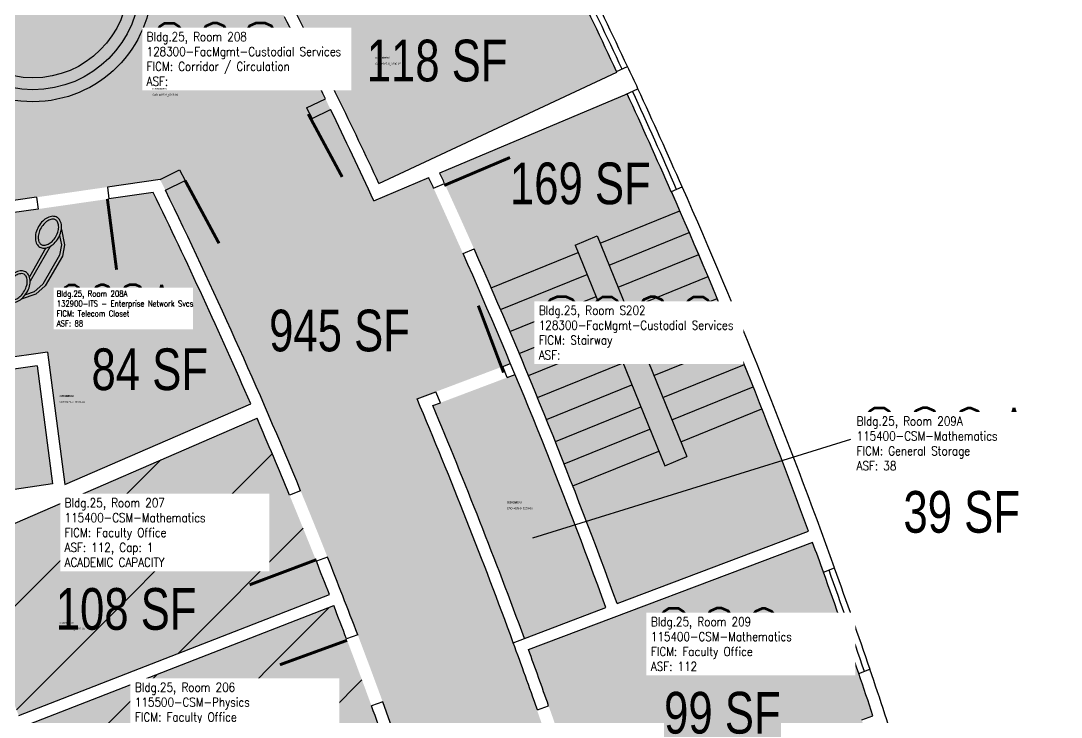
# Model space of a CAD drawing. Header units: inches. Extents: x -325 to 948, y 0 to 3497.
# Drawn here: x 57 to 581, y 2756 to 3107 of the extents above; entities that cross this region are included whole.
import ezdxf
from ezdxf.enums import TextEntityAlignment as Align

# ---------------------------------------------------------------- set-up
doc = ezdxf.new("R2010")
doc.units = ezdxf.units.IN
doc.header["$LTSCALE"] = 10
doc.header["$MEASUREMENT"] = 0
doc.layers.get('0').update_dxf_attribs({"linetype": 'CONTINUOUS'})
for name, color, linetype in [('A-DOOR', 2, 'CONTINUOUS'), ('A-FLOR', 3, 'CONTINUOUS'), ('A-GLAZ', 1, 'CONTINUOUS'), ('A-GLAZ-SILL', 2, 'CONTINUOUS'), ('A-IDEN-CNUM', 7, 'CONTINUOUS'), ('A-IDEN-ICON', 4, 'CONTINUOUS'), ('A-IDEN-RNUM', 7, 'CONTINUOUS'), ('A-IDEN-SNUM', 4, 'CONTINUOUS'), ('A-IDEN-VNUM', 4, 'CONTINUOUS'), ('A-WALL', 5, 'CONTINUOUS'), ('AREA-TEXT', 3, 'CONTINUOUS'), ('Rooms-Capacity', 4, 'CONTINUOUS'), ('Rooms-Category-Color', 7, 'CONTINUOUS'), ('Rooms-College-Color', 7, 'CONTINUOUS'), ('Rooms-Department-Color', 7, 'CONTINUOUS'), ('Rooms-Division-Color', 7, 'CONTINUOUS'), ('Rooms-Information', 7, 'CONTINUOUS')]:
    doc.layers.add(name, color=color, linetype=linetype)
doc.styles.add('AREA', font='arial.ttf', dxfattribs={"width": 0.75, "height": 24})
doc.styles.add('ROOMSNUMBER', font='txt', dxfattribs={"height": 0.03})
doc.styles.add('ROOMVNUMBER', font='simplex.shx', dxfattribs={"width": 0.85})
pattern_1 = [(45, (0, 0), (-26.51650429449553, 26.51650429449553), [])]

# ---------------------------------------------------------------- blocks, each defined once
blk = doc.blocks.new('CPPHONE')
at = {"color": 0, "linetype": 'ByBlock'}
for p, q in [((0.009556008844640473, 0.02521174687437622), (-0.01955600884468822, -0.02521174687437622)), ((0.01690313635333496, 0.02793734500905742), (-0.01824288231546234, -0.03293734500905288))]:
    blk.add_line(p, q, dxfattribs=at)
for points in [[(0.02883974596215921, 0.07861215932167909, 0.1398891526406618), (0.02159046636734274, 0.08042945317446026, 0.1071181112083476), (0.01219889896606219, 0.07807363809088486, 0.07981248617498339), (0.003888597269451566, 0.07215985936471725, 0.06745903993414724), (-0.003480762113554192, 0.06263139720814337, 0.06745903993414638), (-0.008047972708595807, 0.05148511369456088, 0.0798124861749811), (-0.009014304469530998, 0.04133129194913465, 0.1071181112083401), (-0.006358716477905091, 0.03202004845644524, 0.1398891526406594), (-0.001160254037870345, 0.02665063509461163, 0.1398891526406573), (0.006089025556946126, 0.02483334124183045, 0.1071181112083447), (0.01548059295828352, 0.02718915632540586, 0.0798124861749931), (0.0237908946548373, 0.03310293505157347, 0.06745903993414328), (0.03116025403784306, 0.04263139720814735, 0.06745903993415782), (0.03572746463294152, 0.05377768072172273, 0.07981248617499823), (0.03669379639387671, 0.06393150246714896, 0.1071181112083447), (0.03403820840219396, 0.07324274595984548, 0.1398891526406563)], [(0.02633974596216149, 0.07428203230275443, 0.139889152640647), (0.02175218874430129, 0.07543206927157797, 0.1071181112083535), (0.01441503193609606, 0.07359159004796112, 0.07981248617503768), (0.007397057496120851, 0.06859745752917235, 0.06745903993410939), (0.0008493649053775698, 0.06013139720814564, 0.06745903993410102), (-0.00320861210724388, 0.05022789892787216, 0.07981248617504512), (-0.004024670518390394, 0.04165308852036986, 0.1071181112083322), (-0.001949993877076395, 0.03437868472111205, 0.1398891526406731), (0.001339745962127381, 0.03098076211353629, 0.139889152640662), (0.005927303180044419, 0.02983072514471274, 0.1071181112083436), (0.01326445998824965, 0.03167120436832249, 0.07981248617502318), (0.02028243442816802, 0.03666533688711127, 0.06745903993412085), (0.0268301270189113, 0.04513139720814507, 0.06745903993418373), (0.03088810403153275, 0.05503489548843277, 0.07981248617496241), (0.03170416244267926, 0.06360970589592085, 0.1071181112083419), (0.02962948580136526, 0.07088410969517156, 0.1398891526406613)], [(-0.02616025403784761, -0.01665063509461362, 0.1398891526406618), (-0.03340953363260724, -0.01483334124182534, 0.1071181112083476), (-0.04280110103394463, -0.01718915632540785, 0.07981248617498339), (-0.05111140273055526, -0.02310293505157546, 0.06745903993414724), (-0.05848076211356101, -0.03263139720814223, 0.06745903993414638), (-0.06304797270860263, -0.04377768072172472, 0.0798124861749811), (-0.06401430446953782, -0.05393150246715095, 0.1071181112083401), (-0.06135871647791191, -0.06324274595984747, 0.1398891526406594), (-0.05616025403782032, -0.06861215932167397, 0.1398891526406573), (-0.0489109744430607, -0.07042945317446225, 0.1071181112083447), (-0.0395194070417233, -0.06807363809088685, 0.0798124861749931), (-0.03120910534516952, -0.06215985936471213, 0.06745903993414328), (-0.02383974596216376, -0.05263139720814536, 0.06745903993415782), (-0.0192725353670653, -0.04148511369456287, 0.07981248617499823), (-0.01830620360613011, -0.03133129194913664, 0.1071181112083447), (-0.02096179159781286, -0.02202004845644012, 0.1398891526406563)], [(-0.02866025403784533, -0.02098076211353117, 0.1398891526406534), (-0.03324781125570553, -0.01983072514471473, 0.1071181112083516), (-0.04058496806391076, -0.02167120436832448, 0.079812486175037), (-0.04760294250388597, -0.02666533688711326, 0.06745903993410975), (-0.05415063509462925, -0.03513139720814706, 0.06745903993410113), (-0.05820861210719386, -0.04503489548842055, 0.07981248617504505), (-0.05902467051839722, -0.05360970589592284, 0.1071181112083322), (-0.05694999387708322, -0.06088410969517355, 0.139889152640673), (-0.0536602540378226, -0.06428203230275642, 0.1398891526406621), (-0.0490726968199624, -0.06543206927157996, 0.1071181112083434), (-0.04173554001175717, -0.06359159004796311, 0.07981248617502337), (-0.0347175655718388, -0.05859745752917433, 0.06745903993412085), (-0.02816987298109552, -0.05013139720814763, 0.06745903993418408), (-0.02411189596847407, -0.04022789892785994, 0.07981248617496194), (-0.02329583755732756, -0.03165308852036475, 0.1071181112083419), (-0.02537051419864156, -0.02437868472111404, 0.1398891526406613)]]:
    blk.add_lwpolyline(points, format="xyb", close=True, dxfattribs=at)
for points in [[(0.03642474057943446, 0.05722803579790536), (0.04165063509458378, 0.03080127018922241), (0.03821762477991797, 0.01083326998163869), (0.008217624779945254, -0.04112825424542876), (-0.008349364905370749, -0.05580127018922099), (-0.03384856251994961, -0.06448889558593862)], [(0.03335769176675285, 0.04696368300738385), (0.0365663632277915, 0.03073778935997495), (0.03344117238350464, 0.01256021175111499), (0.004293963324926153, -0.03792423523722022), (-0.01091257882308128, -0.05139233291976808), (-0.0264928966562934, -0.05670057700424991)]]:
    blk.add_lwpolyline(points, dxfattribs=at)

msp = doc.modelspace()

# ---------------------------------------------------------------- hatches: boundary and pattern name
at = {"layer": 'Rooms-Capacity'}
h = msp.add_hatch(dxfattribs=at)
h.set_pattern_fill('ANSI31', color=256, scale=300, style=0)
h.set_pattern_definition(pattern_1)
edge = h.paths.add_edge_path()
edge.add_arc((-2305.088993369043, 1834.524648458679), 2702.999984369502, 21.33213882878132, 23.36606441070555)
edge.add_line((176.237125787884, 2906.545919652097), (22.11334894225001, 2839.688405653462))
edge.add_arc((-2305.089011000076, 1834.524641972628), 2535.00000314362, 21.335322366186176, 23.360450886851027, ccw=False)
edge.add_line((56.1801138035953, 2756.822390092537), (212.7212264053524, 2817.805184572935))
h = msp.add_hatch(dxfattribs=at)
h.set_pattern_fill('ANSI31', color=256, scale=300, style=0)
h.set_pattern_definition(pattern_1)
edge = h.paths.add_edge_path()
edge.add_arc((-2305.08903752712, 1834.524631909562), 2703.00003150896, 19.18166740089653, 21.2049561449156)
edge.add_line((214.897664822638, 2812.213841381483), (58.35645162686706, 2751.231007743627))
edge.add_arc((-2305.08899983792, 1834.524645362833), 2534.999991494875, 19.185924235415712, 21.199711036586393, ccw=False)
edge.add_line((89.10982654988766, 2667.613438110799), (247.8446149975061, 2722.63438646961))
at = {"layer": 'Rooms-Category-Color', "true_color": 0xadadad}
h = msp.add_hatch(color=253, dxfattribs=at)
edge = h.paths.add_edge_path()
edge.add_line((389.1024912446737, 2117.390627925284), (365.1556278280914, 2115.627088445239))
edge.add_arc((-2305.089009252391, 1834.524642524006), 2685.000001296085, 2.450844379286309, 6.009516623040213, ccw=False)
edge.add_line((377.454958576709, 1949.341312148608), (473.5398143827915, 1949.341312154196))
edge.add_arc((-2331.354647308088, 1828.639597805975), 2807.490310770594, 2.464062308017001, 22.79401685436606)
edge.add_line((256.8808139520211, 2916.315579956192), (303.9641623215657, 2934.09196655448))
edge.add_arc((-2718.672790263731, 1659.601693936523), 3280.344433459987, 22.86264650985488, 24.64999537939259)
edge.add_line((262.7421312667429, 3027.748129011132), (235.0876249708235, 3016.075450027362))
edge.add_arc((-2275.305019171699, 1854.746568034768), 2765.999999984645, 24.82566051227534, 30.87926520460536)
edge.add_line((98.61640375480056, 3274.342664706521), (-48.43600885570049, 3174.501004890539))
edge.add_line((-48.43600885570049, 3174.501004890539), (-26.41971860826015, 3004.615891098976))
edge.add_line((-26.41971860826015, 3004.615891098976), (127.4215921461582, 3026.822080722079))
edge.add_arc((-2305.089007980086, 1834.524642891397), 2708.999999997075, 5.993585546238307, 26.111828936801885, ccw=False)
at = {"layer": 'Rooms-Category-Color', "true_color": 0xfa9ba3}
h = msp.add_hatch(color=241, dxfattribs=at)
edge = h.paths.add_edge_path()
edge.add_line((237.6639534272254, 3024.77688502986), (357.6292203851044, 3080.932134945877))
edge.add_arc((-2305.089007727895, 1834.524642955543), 2939.999999730419, 25.08410140126386, 27.42335447559044)
edge.add_line((304.5365129560232, 3188.575838520192), (237.4221123754978, 3157.159862603992))
edge.add_arc((-2305.089007801549, 1834.524641991865), 2865.960000249067, 27.48382231564358, 27.84404090307242)
edge.add_line((229.056511066854, 3173.118386272341), (176.3028450720012, 3148.424611385912))
edge.add_arc((-2275.305019301699, 1854.746567719026), 2772.000000238953, 24.966536298547283, 27.819963201459927, ccw=False)
at = {"layer": 'Rooms-Category-Color', "true_color": 0xadadad}
h = msp.add_hatch(color=253, dxfattribs=at)
edge = h.paths.add_edge_path()
edge.add_line((357.6485774405301, 2813.265925188549), (454.0893367007375, 2849.677272889763))
edge.add_arc((-2305.089007972532, 1834.524642956745), 2939.999999961539, 20.19950006697597, 24.84814628918)
edge.add_line((362.7395740114152, 3069.956007672474), (268.2729921340942, 3030.082647741772))
edge.add_arc((-2275.305018983077, 1854.746567899423), 2801.99999986045, 20.003893342413676, 24.80070606232482, ccw=False)
h = msp.add_hatch(color=253, dxfattribs=at)
edge = h.paths.add_edge_path()
edge.add_arc((-2305.089007689974, 1834.524642848535), 2702.999999744479, 23.53547173963035, 26.0192767299253)
edge.add_line((123.952505338937, 3020.259152172133), (37.69767233356833, 3007.808717569336))
edge.add_line((37.69767233356833, 3007.808717569336), (46.95211242511868, 2936.398339580745))
edge.add_line((46.95211242511868, 2936.398339580745), (70.70841749757528, 2939.827438127249))
edge.add_line((70.70841749757528, 2939.827438127249), (79.33986150473356, 2873.224308050238))
edge.add_line((79.33986150473356, 2873.224308050238), (173.056622017175, 2913.877799411304))
at = {"layer": 'Rooms-Category-Color', "true_color": 0xfa9ba3}
msp.add_hatch(color=241, dxfattribs=at).paths.add_polyline_path([(6.541958726942539, 2841.645229822956), (50.69909145310521, 2860.800198543817), (49.50400590151548, 2870.021881316788), (73.2603110074997, 2873.450979899615), (65.54054455831647, 2933.019298684783), (41.784239474684, 2929.590200082399), (31.7585960291326, 3006.95144290477), (-144.4300408288836, 2981.519533499144), (-141.0876455381513, 2955.72848527506), (-160.8885258547962, 2952.87033165805), (-144.6932556666434, 2827.902170190588), (-89.51204690337181, 2835.867289368063), (-88.48326166346669, 2827.92883568164)])
at = {"layer": 'Rooms-Category-Color', "true_color": 0xe3c5e1}
h = msp.add_hatch(color=254, dxfattribs=at)
edge = h.paths.add_edge_path()
edge.add_line((264.8274003592223, 2912.902431124693), (306.2757660535075, 2928.551321825199))
edge.add_arc((-2275.304986359427, 1854.746580600315), 2795.999964861583, 20.002433594119225, 22.584796946965696, ccw=False)
edge.add_line((352.0349283590913, 2811.146484423429), (310.9644988039508, 2795.582939591259))
edge.add_arc((-2305.089009110808, 1834.524642423948), 2787.000001224837, 20.17179291019625, 22.76369586104751)
at = {"layer": 'Rooms-Category-Color', "true_color": 0xfa9ba3}
h = msp.add_hatch(color=241, dxfattribs=at)
edge = h.paths.add_edge_path()
edge.add_arc((-2305.088993369043, 1834.524648458679), 2702.999984369502, 21.33213882878132, 23.36606441070555)
edge.add_line((176.237125787884, 2906.545919652097), (22.11334894225001, 2839.688405653462))
edge.add_arc((-2305.089011000076, 1834.524641972628), 2535.00000314362, 21.335322366186176, 23.360450886851027, ccw=False)
edge.add_line((56.1801138035953, 2756.822390092537), (212.7212264053524, 2817.805184572935))
h = msp.add_hatch(color=241, dxfattribs=at)
edge = h.paths.add_edge_path()
edge.add_arc((-2305.089012352129, 1834.524648047602), 2934.000002524235, 18.21913917533176, 18.28296566199231)
edge.add_arc((-2305.08906447849, 1834.52459140749), 2934.000069787773, 18.2777268023994, 18.282966392899823, ccw=False)
edge.add_line((480.8832715116441, 2754.695528034121), (486.5650196783245, 2756.624306601472))
edge.add_arc((-2305.089008008227, 1834.52464323511), 2939.999999911378, 18.27869160089466, 20.0825646266702)
edge.add_line((456.1554223448038, 2844.043932463042), (313.0091622434556, 2789.998855562881))
edge.add_arc((-2305.089008011664, 1834.52464319742), 2786.999999926194, 18.19109772271088, 20.049540302976197, ccw=False)
edge.add_line((342.6183171607554, 2704.590686562471), (481.8227210976183, 2751.846295438707))
h = msp.add_hatch(color=241, dxfattribs=at)
edge = h.paths.add_edge_path()
edge.add_arc((-2305.08903752712, 1834.524631909562), 2703.00003150896, 19.18166740089653, 21.2049561449156)
edge.add_line((214.897664822638, 2812.213841381483), (58.35645162686706, 2751.231007743627))
edge.add_arc((-2305.08899983792, 1834.524645362833), 2534.999991494875, 19.185924235415712, 21.199711036586393, ccw=False)
edge.add_line((89.10982654988766, 2667.613438110799), (247.8446149975061, 2722.63438646961))
at = {"layer": 'Rooms-College-Color', "true_color": 0xadadad}
h = msp.add_hatch(color=253, dxfattribs=at)
edge = h.paths.add_edge_path()
edge.add_line((389.1024912446737, 2117.390627925284), (365.1556278280914, 2115.627088445239))
edge.add_arc((-2305.089009252391, 1834.524642524006), 2685.000001296085, 2.450844379286309, 6.009516623040213, ccw=False)
edge.add_line((377.454958576709, 1949.341312148608), (473.5398143827915, 1949.341312154196))
edge.add_arc((-2331.354647308088, 1828.639597805975), 2807.490310770594, 2.464062308017001, 22.79401685436606)
edge.add_line((256.8808139520211, 2916.315579956192), (303.9641623215657, 2934.09196655448))
edge.add_arc((-2718.672790263731, 1659.601693936523), 3280.344433459987, 22.86264650985488, 24.64999537939259)
edge.add_line((262.7421312667429, 3027.748129011132), (235.0876249708235, 3016.075450027362))
edge.add_arc((-2275.305019171699, 1854.746568034768), 2765.999999984645, 24.82566051227534, 30.87926520460536)
edge.add_line((98.61640375480056, 3274.342664706521), (-48.43600885570049, 3174.501004890539))
edge.add_line((-48.43600885570049, 3174.501004890539), (-26.41971860826015, 3004.615891098976))
edge.add_line((-26.41971860826015, 3004.615891098976), (127.4215921461582, 3026.822080722079))
edge.add_arc((-2305.089007980086, 1834.524642891397), 2708.999999997075, 5.993585546238307, 26.111828936801885, ccw=False)
at = {"layer": 'Rooms-College-Color', "true_color": 0xffe090}
h = msp.add_hatch(color=41, dxfattribs=at)
edge = h.paths.add_edge_path()
edge.add_line((237.6639534272254, 3024.77688502986), (357.6292203851044, 3080.932134945877))
edge.add_arc((-2305.089007727895, 1834.524642955543), 2939.999999730419, 25.08410140126386, 27.42335447559044)
edge.add_line((304.5365129560232, 3188.575838520192), (237.4221123754978, 3157.159862603992))
edge.add_arc((-2305.089007801549, 1834.524641991865), 2865.960000249067, 27.48382231564358, 27.84404090307242)
edge.add_line((229.056511066854, 3173.118386272341), (176.3028450720012, 3148.424611385912))
edge.add_arc((-2275.305019301699, 1854.746567719026), 2772.000000238953, 24.966536298547283, 27.819963201459927, ccw=False)
at = {"layer": 'Rooms-College-Color', "true_color": 0xadadad}
h = msp.add_hatch(color=253, dxfattribs=at)
edge = h.paths.add_edge_path()
edge.add_line((357.6485774405301, 2813.265925188549), (454.0893367007375, 2849.677272889763))
edge.add_arc((-2305.089007972532, 1834.524642956745), 2939.999999961539, 20.19950006697597, 24.84814628918)
edge.add_line((362.7395740114152, 3069.956007672474), (268.2729921340942, 3030.082647741772))
edge.add_arc((-2275.305018983077, 1854.746567899423), 2801.99999986045, 20.003893342413676, 24.80070606232482, ccw=False)
at = {"layer": 'Rooms-College-Color', "true_color": 0xffe090}
h = msp.add_hatch(color=41, dxfattribs=at)
edge = h.paths.add_edge_path()
edge.add_arc((-2305.089007689974, 1834.524642848535), 2702.999999744479, 23.53547173963035, 26.0192767299253)
edge.add_line((123.952505338937, 3020.259152172133), (37.69767233356833, 3007.808717569336))
edge.add_line((37.69767233356833, 3007.808717569336), (46.95211242511868, 2936.398339580745))
edge.add_line((46.95211242511868, 2936.398339580745), (70.70841749757528, 2939.827438127249))
edge.add_line((70.70841749757528, 2939.827438127249), (79.33986150473356, 2873.224308050238))
edge.add_line((79.33986150473356, 2873.224308050238), (173.056622017175, 2913.877799411304))
msp.add_hatch(color=41, dxfattribs=at).paths.add_polyline_path([(6.541958726942539, 2841.645229822956), (50.69909145310521, 2860.800198543817), (49.50400590151548, 2870.021881316788), (73.2603110074997, 2873.450979899615), (65.54054455831647, 2933.019298684783), (41.784239474684, 2929.590200082399), (31.7585960291326, 3006.95144290477), (-144.4300408288836, 2981.519533499144), (-141.0876455381513, 2955.72848527506), (-160.8885258547962, 2952.87033165805), (-144.6932556666434, 2827.902170190588), (-89.51204690337181, 2835.867289368063), (-88.48326166346669, 2827.92883568164)])
h = msp.add_hatch(color=41, dxfattribs=at)
edge = h.paths.add_edge_path()
edge.add_line((264.8274003592223, 2912.902431124693), (306.2757660535075, 2928.551321825199))
edge.add_arc((-2275.304986359427, 1854.746580600315), 2795.999964861583, 20.002433594119225, 22.584796946965696, ccw=False)
edge.add_line((352.0349283590913, 2811.146484423429), (310.9644988039508, 2795.582939591259))
edge.add_arc((-2305.089009110808, 1834.524642423948), 2787.000001224837, 20.17179291019625, 22.76369586104751)
h = msp.add_hatch(color=41, dxfattribs=at)
edge = h.paths.add_edge_path()
edge.add_arc((-2305.088993369043, 1834.524648458679), 2702.999984369502, 21.33213882878132, 23.36606441070555)
edge.add_line((176.237125787884, 2906.545919652097), (22.11334894225001, 2839.688405653462))
edge.add_arc((-2305.089011000076, 1834.524641972628), 2535.00000314362, 21.335322366186176, 23.360450886851027, ccw=False)
edge.add_line((56.1801138035953, 2756.822390092537), (212.7212264053524, 2817.805184572935))
h = msp.add_hatch(color=41, dxfattribs=at)
edge = h.paths.add_edge_path()
edge.add_arc((-2305.089012352129, 1834.524648047602), 2934.000002524235, 18.21913917533176, 18.28296566199231)
edge.add_arc((-2305.08906447849, 1834.52459140749), 2934.000069787773, 18.2777268023994, 18.282966392899823, ccw=False)
edge.add_line((480.8832715116441, 2754.695528034121), (486.5650196783245, 2756.624306601472))
edge.add_arc((-2305.089008008227, 1834.52464323511), 2939.999999911378, 18.27869160089466, 20.0825646266702)
edge.add_line((456.1554223448038, 2844.043932463042), (313.0091622434556, 2789.998855562881))
edge.add_arc((-2305.089008011664, 1834.52464319742), 2786.999999926194, 18.19109772271088, 20.049540302976197, ccw=False)
edge.add_line((342.6183171607554, 2704.590686562471), (481.8227210976183, 2751.846295438707))
h = msp.add_hatch(color=41, dxfattribs=at)
edge = h.paths.add_edge_path()
edge.add_arc((-2305.08903752712, 1834.524631909562), 2703.00003150896, 19.18166740089653, 21.2049561449156)
edge.add_line((214.897664822638, 2812.213841381483), (58.35645162686706, 2751.231007743627))
edge.add_arc((-2305.08899983792, 1834.524645362833), 2534.999991494875, 19.185924235415712, 21.199711036586393, ccw=False)
edge.add_line((89.10982654988766, 2667.613438110799), (247.8446149975061, 2722.63438646961))
at = {"layer": 'Rooms-Department-Color', "true_color": 0xacacac}
h = msp.add_hatch(color=253, dxfattribs=at)
edge = h.paths.add_edge_path()
edge.add_line((389.1024912446737, 2117.390627925284), (365.1556278280914, 2115.627088445239))
edge.add_arc((-2305.089009252391, 1834.524642524006), 2685.000001296085, 2.450844379286309, 6.009516623040213, ccw=False)
edge.add_line((377.454958576709, 1949.341312148608), (473.5398143827915, 1949.341312154196))
edge.add_arc((-2331.354647308088, 1828.639597805975), 2807.490310770594, 2.464062308017001, 22.79401685436606)
edge.add_line((256.8808139520211, 2916.315579956192), (303.9641623215657, 2934.09196655448))
edge.add_arc((-2718.672790263731, 1659.601693936523), 3280.344433459987, 22.86264650985488, 24.64999537939259)
edge.add_line((262.7421312667429, 3027.748129011132), (235.0876249708235, 3016.075450027362))
edge.add_arc((-2275.305019171699, 1854.746568034768), 2765.999999984645, 24.82566051227534, 30.87926520460536)
edge.add_line((98.61640375480056, 3274.342664706521), (-48.43600885570049, 3174.501004890539))
edge.add_line((-48.43600885570049, 3174.501004890539), (-26.41971860826015, 3004.615891098976))
edge.add_line((-26.41971860826015, 3004.615891098976), (127.4215921461582, 3026.822080722079))
edge.add_arc((-2305.089007980086, 1834.524642891397), 2708.999999997075, 5.993585546238307, 26.111828936801885, ccw=False)
at = {"layer": 'Rooms-Department-Color', "true_color": 0xffe090}
h = msp.add_hatch(color=41, dxfattribs=at)
edge = h.paths.add_edge_path()
edge.add_line((237.6639534272254, 3024.77688502986), (357.6292203851044, 3080.932134945877))
edge.add_arc((-2305.089007727895, 1834.524642955543), 2939.999999730419, 25.08410140126386, 27.42335447559044)
edge.add_line((304.5365129560232, 3188.575838520192), (237.4221123754978, 3157.159862603992))
edge.add_arc((-2305.089007801549, 1834.524641991865), 2865.960000249067, 27.48382231564358, 27.84404090307242)
edge.add_line((229.056511066854, 3173.118386272341), (176.3028450720012, 3148.424611385912))
edge.add_arc((-2275.305019301699, 1854.746567719026), 2772.000000238953, 24.966536298547283, 27.819963201459927, ccw=False)
at = {"layer": 'Rooms-Department-Color', "true_color": 0xacacac}
h = msp.add_hatch(color=253, dxfattribs=at)
edge = h.paths.add_edge_path()
edge.add_line((357.6485774405301, 2813.265925188549), (454.0893367007375, 2849.677272889763))
edge.add_arc((-2305.089007972532, 1834.524642956745), 2939.999999961539, 20.19950006697597, 24.84814628918)
edge.add_line((362.7395740114152, 3069.956007672474), (268.2729921340942, 3030.082647741772))
edge.add_arc((-2275.305018983077, 1854.746567899423), 2801.99999986045, 20.003893342413676, 24.80070606232482, ccw=False)
h = msp.add_hatch(color=253, dxfattribs=at)
edge = h.paths.add_edge_path()
edge.add_arc((-2305.089007689974, 1834.524642848535), 2702.999999744479, 23.53547173963035, 26.0192767299253)
edge.add_line((123.952505338937, 3020.259152172133), (37.69767233356833, 3007.808717569336))
edge.add_line((37.69767233356833, 3007.808717569336), (46.95211242511868, 2936.398339580745))
edge.add_line((46.95211242511868, 2936.398339580745), (70.70841749757528, 2939.827438127249))
edge.add_line((70.70841749757528, 2939.827438127249), (79.33986150473356, 2873.224308050238))
edge.add_line((79.33986150473356, 2873.224308050238), (173.056622017175, 2913.877799411304))
at = {"layer": 'Rooms-Department-Color', "true_color": 0xffe090}
msp.add_hatch(color=41, dxfattribs=at).paths.add_polyline_path([(6.541958726942539, 2841.645229822956), (50.69909145310521, 2860.800198543817), (49.50400590151548, 2870.021881316788), (73.2603110074997, 2873.450979899615), (65.54054455831647, 2933.019298684783), (41.784239474684, 2929.590200082399), (31.7585960291326, 3006.95144290477), (-144.4300408288836, 2981.519533499144), (-141.0876455381513, 2955.72848527506), (-160.8885258547962, 2952.87033165805), (-144.6932556666434, 2827.902170190588), (-89.51204690337181, 2835.867289368063), (-88.48326166346669, 2827.92883568164)])
h = msp.add_hatch(color=41, dxfattribs=at)
edge = h.paths.add_edge_path()
edge.add_line((264.8274003592223, 2912.902431124693), (306.2757660535075, 2928.551321825199))
edge.add_arc((-2275.304986359427, 1854.746580600315), 2795.999964861583, 20.002433594119225, 22.584796946965696, ccw=False)
edge.add_line((352.0349283590913, 2811.146484423429), (310.9644988039508, 2795.582939591259))
edge.add_arc((-2305.089009110808, 1834.524642423948), 2787.000001224837, 20.17179291019625, 22.76369586104751)
h = msp.add_hatch(color=41, dxfattribs=at)
edge = h.paths.add_edge_path()
edge.add_arc((-2305.088993369043, 1834.524648458679), 2702.999984369502, 21.33213882878132, 23.36606441070555)
edge.add_line((176.237125787884, 2906.545919652097), (22.11334894225001, 2839.688405653462))
edge.add_arc((-2305.089011000076, 1834.524641972628), 2535.00000314362, 21.335322366186176, 23.360450886851027, ccw=False)
edge.add_line((56.1801138035953, 2756.822390092537), (212.7212264053524, 2817.805184572935))
h = msp.add_hatch(color=41, dxfattribs=at)
edge = h.paths.add_edge_path()
edge.add_arc((-2305.089012352129, 1834.524648047602), 2934.000002524235, 18.21913917533176, 18.28296566199231)
edge.add_arc((-2305.08906447849, 1834.52459140749), 2934.000069787773, 18.2777268023994, 18.282966392899823, ccw=False)
edge.add_line((480.8832715116441, 2754.695528034121), (486.5650196783245, 2756.624306601472))
edge.add_arc((-2305.089008008227, 1834.52464323511), 2939.999999911378, 18.27869160089466, 20.0825646266702)
edge.add_line((456.1554223448038, 2844.043932463042), (313.0091622434556, 2789.998855562881))
edge.add_arc((-2305.089008011664, 1834.52464319742), 2786.999999926194, 18.19109772271088, 20.049540302976197, ccw=False)
edge.add_line((342.6183171607554, 2704.590686562471), (481.8227210976183, 2751.846295438707))
h = msp.add_hatch(color=41, dxfattribs=at)
edge = h.paths.add_edge_path()
edge.add_arc((-2305.08903752712, 1834.524631909562), 2703.00003150896, 19.18166740089653, 21.2049561449156)
edge.add_line((214.897664822638, 2812.213841381483), (58.35645162686706, 2751.231007743627))
edge.add_arc((-2305.08899983792, 1834.524645362833), 2534.999991494875, 19.185924235415712, 21.199711036586393, ccw=False)
edge.add_line((89.10982654988766, 2667.613438110799), (247.8446149975061, 2722.63438646961))
at = {"layer": 'Rooms-Division-Color', "true_color": 0xadadad}
h = msp.add_hatch(color=253, dxfattribs=at)
edge = h.paths.add_edge_path()
edge.add_line((389.1024912446737, 2117.390627925284), (365.1556278280914, 2115.627088445239))
edge.add_arc((-2305.089009252391, 1834.524642524006), 2685.000001296085, 2.450844379286309, 6.009516623040213, ccw=False)
edge.add_line((377.454958576709, 1949.341312148608), (473.5398143827915, 1949.341312154196))
edge.add_arc((-2331.354647308088, 1828.639597805975), 2807.490310770594, 2.464062308017001, 22.79401685436606)
edge.add_line((256.8808139520211, 2916.315579956192), (303.9641623215657, 2934.09196655448))
edge.add_arc((-2718.672790263731, 1659.601693936523), 3280.344433459987, 22.86264650985488, 24.64999537939259)
edge.add_line((262.7421312667429, 3027.748129011132), (235.0876249708235, 3016.075450027362))
edge.add_arc((-2275.305019171699, 1854.746568034768), 2765.999999984645, 24.82566051227534, 30.87926520460536)
edge.add_line((98.61640375480056, 3274.342664706521), (-48.43600885570049, 3174.501004890539))
edge.add_line((-48.43600885570049, 3174.501004890539), (-26.41971860826015, 3004.615891098976))
edge.add_line((-26.41971860826015, 3004.615891098976), (127.4215921461582, 3026.822080722079))
edge.add_arc((-2305.089007980086, 1834.524642891397), 2708.999999997075, 5.993585546238307, 26.111828936801885, ccw=False)
at = {"layer": 'Rooms-Division-Color', "true_color": 0xffe090}
h = msp.add_hatch(color=41, dxfattribs=at)
edge = h.paths.add_edge_path()
edge.add_line((237.6639534272254, 3024.77688502986), (357.6292203851044, 3080.932134945877))
edge.add_arc((-2305.089007727895, 1834.524642955543), 2939.999999730419, 25.08410140126386, 27.42335447559044)
edge.add_line((304.5365129560232, 3188.575838520192), (237.4221123754978, 3157.159862603992))
edge.add_arc((-2305.089007801549, 1834.524641991865), 2865.960000249067, 27.48382231564358, 27.84404090307242)
edge.add_line((229.056511066854, 3173.118386272341), (176.3028450720012, 3148.424611385912))
edge.add_arc((-2275.305019301699, 1854.746567719026), 2772.000000238953, 24.966536298547283, 27.819963201459927, ccw=False)
at = {"layer": 'Rooms-Division-Color', "true_color": 0xadadad}
h = msp.add_hatch(color=253, dxfattribs=at)
edge = h.paths.add_edge_path()
edge.add_line((357.6485774405301, 2813.265925188549), (454.0893367007375, 2849.677272889763))
edge.add_arc((-2305.089007972532, 1834.524642956745), 2939.999999961539, 20.19950006697597, 24.84814628918)
edge.add_line((362.7395740114152, 3069.956007672474), (268.2729921340942, 3030.082647741772))
edge.add_arc((-2275.305018983077, 1854.746567899423), 2801.99999986045, 20.003893342413676, 24.80070606232482, ccw=False)
h = msp.add_hatch(color=253, dxfattribs=at)
edge = h.paths.add_edge_path()
edge.add_arc((-2305.089007689974, 1834.524642848535), 2702.999999744479, 23.53547173963035, 26.0192767299253)
edge.add_line((123.952505338937, 3020.259152172133), (37.69767233356833, 3007.808717569336))
edge.add_line((37.69767233356833, 3007.808717569336), (46.95211242511868, 2936.398339580745))
edge.add_line((46.95211242511868, 2936.398339580745), (70.70841749757528, 2939.827438127249))
edge.add_line((70.70841749757528, 2939.827438127249), (79.33986150473356, 2873.224308050238))
edge.add_line((79.33986150473356, 2873.224308050238), (173.056622017175, 2913.877799411304))
at = {"layer": 'Rooms-Division-Color', "true_color": 0xffe090}
msp.add_hatch(color=41, dxfattribs=at).paths.add_polyline_path([(6.541958726942539, 2841.645229822956), (50.69909145310521, 2860.800198543817), (49.50400590151548, 2870.021881316788), (73.2603110074997, 2873.450979899615), (65.54054455831647, 2933.019298684783), (41.784239474684, 2929.590200082399), (31.7585960291326, 3006.95144290477), (-144.4300408288836, 2981.519533499144), (-141.0876455381513, 2955.72848527506), (-160.8885258547962, 2952.87033165805), (-144.6932556666434, 2827.902170190588), (-89.51204690337181, 2835.867289368063), (-88.48326166346669, 2827.92883568164)])
h = msp.add_hatch(color=41, dxfattribs=at)
edge = h.paths.add_edge_path()
edge.add_line((264.8274003592223, 2912.902431124693), (306.2757660535075, 2928.551321825199))
edge.add_arc((-2275.304986359427, 1854.746580600315), 2795.999964861583, 20.002433594119225, 22.584796946965696, ccw=False)
edge.add_line((352.0349283590913, 2811.146484423429), (310.9644988039508, 2795.582939591259))
edge.add_arc((-2305.089009110808, 1834.524642423948), 2787.000001224837, 20.17179291019625, 22.76369586104751)
h = msp.add_hatch(color=41, dxfattribs=at)
edge = h.paths.add_edge_path()
edge.add_arc((-2305.088993369043, 1834.524648458679), 2702.999984369502, 21.33213882878132, 23.36606441070555)
edge.add_line((176.237125787884, 2906.545919652097), (22.11334894225001, 2839.688405653462))
edge.add_arc((-2305.089011000076, 1834.524641972628), 2535.00000314362, 21.335322366186176, 23.360450886851027, ccw=False)
edge.add_line((56.1801138035953, 2756.822390092537), (212.7212264053524, 2817.805184572935))
h = msp.add_hatch(color=41, dxfattribs=at)
edge = h.paths.add_edge_path()
edge.add_arc((-2305.089012352129, 1834.524648047602), 2934.000002524235, 18.21913917533176, 18.28296566199231)
edge.add_arc((-2305.08906447849, 1834.52459140749), 2934.000069787773, 18.2777268023994, 18.282966392899823, ccw=False)
edge.add_line((480.8832715116441, 2754.695528034121), (486.5650196783245, 2756.624306601472))
edge.add_arc((-2305.089008008227, 1834.52464323511), 2939.999999911378, 18.27869160089466, 20.0825646266702)
edge.add_line((456.1554223448038, 2844.043932463042), (313.0091622434556, 2789.998855562881))
edge.add_arc((-2305.089008011664, 1834.52464319742), 2786.999999926194, 18.19109772271088, 20.049540302976197, ccw=False)
edge.add_line((342.6183171607554, 2704.590686562471), (481.8227210976183, 2751.846295438707))
h = msp.add_hatch(color=41, dxfattribs=at)
edge = h.paths.add_edge_path()
edge.add_arc((-2305.08903752712, 1834.524631909562), 2703.00003150896, 19.18166740089653, 21.2049561449156)
edge.add_line((214.897664822638, 2812.213841381483), (58.35645162686706, 2751.231007743627))
edge.add_arc((-2305.08899983792, 1834.524645362833), 2534.999991494875, 19.185924235415712, 21.199711036586393, ccw=False)
edge.add_line((89.10982654988766, 2667.613438110799), (247.8446149975061, 2722.63438646961))

# ---------------------------------------------------------------- linework, layer by layer
at = {"layer": 'A-DOOR'}
for points in [[(202.0395912900567, 3059.776627326384, 1.5, 1.5, 0), (219.1348083615303, 3028.094557427801, 0, 0, 0), (219.7948514968157, 3028.450707787648, 0, 0, -0.414213562373095), (171.0175645239651, 3043.037560603581, 0, 0, -0.414213562373095)], [(139.9955377466977, 3026.298493886366, 1.5, 1.5, 0), (157.0907548293471, 2994.616423979402, 0, 0, 0), (156.4307116940618, 2994.260273622349, 0, 0, 0.414213562373095), (171.0175645239651, 3043.037560603581, 0, 0, 0.414213562373095)], [(270.5677481219172, 3023.805874125101, 1.5, 1.5, 0), (303.7049987688661, 3037.874371541664, 0, 0, 0), (303.4119050614536, 3038.564730917104, 0, 0, -0.414213562373095), (284.3431518338621, 2991.358982889913, 0, 0, -0.414213562373095)], [(100.857050540857, 3017.054177505046, 1.5, 1.5, 0), (105.4762604935095, 2981.351756019599, 0, 0, 0), (106.2200609473512, 2981.447989543981, 0, 0, -0.414213562373095), (65.8984295008704, 3012.531201062805, 0, 0, -0.414213562373095)], [(300.448893200705, 2929.558074550776, 1.5, 1.5, 0), (287.7331434800719, 2963.237589226937, 0, 0, 0), (288.4348000471184, 2963.502500686065, 0, 0, 0.414213562373095), (267.4710350813199, 2917.107236294487, 0, 0, 0.414213562373095)], [(206.2146127223969, 2835.326944964938, 1.5, 1.5, 0), (172.5159896425903, 2822.661922185682, 0, 0, 0), (172.779844276607, 2821.959867529571, 0, 0, -0.414213562373095), (193.8134445883334, 2868.323513402604, 0, 0, -0.414213562373095)], [(221.6090644486248, 2794.706046072766, 1.5, 1.5, 0), (187.7806749790907, 2782.391823981889, 0, 0, 0), (187.5241286717355, 2783.096582100727, 0, 0, 0.414213562373095), (233.6667402349412, 2761.582414713688, 0, 0, 0.414213562373095)], [(334.6600182317197, 2728.445264962502, 1.5, 1.5, 0), (369.883433394134, 2741.297248072922, 0, 0, 0), (370.1405084766448, 2740.592682665214, 0, 0, 0.414213562373095), (323.9817651696503, 2762.072217458859, 0, 0, 0.414213562373095)]]:
    msp.add_lwpolyline(points, format="xyseb", dxfattribs=at)
at = {"layer": 'A-FLOR'}
for p, q in [((349.1378004737198, 2994.751623351127), (389.23617929319, 3011.020663575878)), ((353.6493436271331, 2983.632002027247), (394.0280263380896, 3000.014769430238)), ((294.2050579503858, 2972.282962490764), (338.0812017023563, 2990.084748208523)), ((358.1608867806244, 2972.512380708955), (398.7635919057861, 2988.986040295748)), ((298.9578499231288, 2961.261222593464), (342.5927448537291, 2978.965126881037)), ((362.6724299340376, 2961.392759385075), (403.453748754449, 2977.93888757598)), ((303.6738453705734, 2950.224553298769), (347.1042880163157, 2967.845505556189)), ((367.1839730762761, 2950.273138061352), (408.0985058227184, 2966.873314878792)), ((308.3422002320631, 2939.168554911359), (351.6158311676105, 2956.725884223117)), ((371.6955162519218, 2939.153516728779), (411.7938950603732, 2955.422556964861)), ((312.9629231617587, 2928.093230881134), (356.1273743416061, 2945.606262914876)), ((376.2070593943164, 2928.03389541623), (417.2518449716931, 2944.686919478698)), ((317.536020152545, 2916.998583683981), (360.6389174929008, 2934.486641581802)), ((380.7186025588263, 2916.914274086607), (421.7604335697833, 2933.566099401212)), ((322.0614945983402, 2905.884614678147), (365.1504606443127, 2923.367020257111)), ((385.2301457012209, 2905.794652774058), (426.2236354066426, 2922.426864639373)), ((326.5393472661035, 2894.751324173602), (369.6620038067822, 2912.247398923882)), ((389.7416888657309, 2894.675031444435), (430.6414480605499, 2911.269214226868)), ((330.9695763020727, 2883.598711417817), (374.1735469583501, 2901.127777610365)), ((335.3521772294607, 2872.426774600196), (378.6850901096449, 2890.008156277293))]:
    msp.add_line(p, q, dxfattribs=at)
for radius in [60, 54, 48]:
    msp.add_circle((63.35555435344577, 3125.965601773001), radius, dxfattribs=at)
at = {"layer": 'A-GLAZ'}
for centre, radius, start, end in [((-2274.983772564679, 1854.903536500409), 2907, 24.9771335054561, 26.04120109186153), ((-2274.867633014917, 1854.948051840998), 2907, 23.6660338152751, 24.7333634877825), ((-2305.089007973671, 1834.524642879143), 2943, 18.71808263094936, 19.77080118662585)]:
    msp.add_arc(centre, radius, start, end, dxfattribs=at)
at = {"layer": 'A-GLAZ-SILL'}
for centre, radius, start, end in [((-2274.983772564679, 1854.903536500409), 2904, 24.9771335054561, 26.04120109186153), ((-2274.983772564679, 1854.903536500409), 2910, 24.9771335054561, 26.04120109186153), ((-2274.867633014917, 1854.948051840998), 2910, 23.6660338152751, 24.7333634877825), ((-2274.867633014917, 1854.948051840998), 2904, 23.6660338152751, 24.7333634877825), ((-2305.089007973671, 1834.524642879143), 2946, 18.71808263094936, 19.77080118662585), ((-2305.089007973671, 1834.524642879143), 2940, 18.71808263094936, 19.77080118662585)]:
    msp.add_arc(centre, radius, start, end, dxfattribs=at)
at = {"layer": 'A-IDEN-VNUM'}
msp.add_lwpolyline([(475.2481323573738, 2895.917465717532), (315.0708676884965, 2846.140494879639)], dxfattribs=at)
msp.add_lwpolyline([(475.2481323573738, 2895.917465717532), (315.0708676884965, 2846.140494879639)], dxfattribs=at)
at = {"layer": 'A-WALL'}
for p, q in [((357.4264500886202, 3081.130471061915), (362.955558758229, 3083.706050813198)), ((237.6639534272254, 3024.77688502986), (357.5390586555004, 3080.889930590987)), ((362.2956649214029, 3069.768638276495), (368.1826392821968, 3072.480498271063)), ((201.2427308633924, 3062.832814813592), (210.6828951761127, 3067.437827029265)), ((268.2729921452701, 3030.082647738978), (362.7395740002394, 3069.956007675268)), ((201.2427308633924, 3062.832814813592), (204.0943259932101, 3057.5480362745)), ((204.0943259932101, 3057.5480362745), (213.3134619109333, 3062.045228526928)), ((127.4215921349823, 3026.822080738842), (137.1785071492195, 3031.581607310101)), ((137.1785071492195, 3031.581607310101), (140.0301022790372, 3026.296828810126)), ((127.4215921349823, 3026.822080727667), (100.8458362636263, 3022.986009184727)), ((130.0563723407686, 3021.431537602097), (140.0301022790372, 3026.296828810126)), ((235.0876249708235, 3016.075450027362), (262.7421312667429, 3027.748129011132)), ((265.228271137923, 3022.353779688478), (270.7535143084824, 3024.699534597807)), ((100.8458362584934, 3022.986009224399), (101.6157876617661, 3017.034963646976)), ((123.952505338937, 3020.259152172133), (101.6157876617661, 3017.034963646976)), ((385.01682247594, 3020.665705706924), (390.5122404322028, 3023.074140991084)), ((65.21126905363046, 3017.842345543288), (23.03025814890862, 3011.753736949526)), ((65.21126905363053, 3017.842345543287), (65.9812204449861, 3011.891299999533)), ((65.9812204449861, 3011.891299999533), (37.69767235592008, 3007.808717566542)), ((336.5787112601101, 2993.78794337064), (347.6353100314736, 2998.454818502069)), ((347.6353100314736, 2998.454818502069), (392.7551432289183, 2887.247756514698)), ((336.5787112601101, 2993.78794337064), (381.6985444687307, 2882.580881352536)), ((280.0547669269145, 2989.538339015096), (285.5783860646188, 2991.883404473774)), ((70.70841749757528, 2939.827438127249), (46.95211243629456, 2936.398339577951)), ((70.70841749757528, 2939.827438127249), (79.33986150473356, 2873.224308050238)), ((65.54054455831647, 2933.019298684783), (41.784239474684, 2929.590200093575)), ((65.54054455831647, 2933.019298684783), (73.2603110074997, 2873.450979899615)), ((300.0094976224197, 2932.598877150412), (303.9641623215657, 2934.09196655448)), ((302.3386707085714, 2927.064865756343), (300.0094976224199, 2932.598877150411)), ((302.3386707085712, 2927.064865756344), (306.2757660535075, 2928.551321825199)), ((256.8808139520211, 2916.315579956192), (266.3064485382443, 2919.874241991521)), ((268.6356216243958, 2914.340230597453), (266.3064485382441, 2919.874241991522)), ((264.8274003592223, 2912.902431124693), (268.6356216243956, 2914.340230597454)), ((79.33986150473356, 2873.224308050238), (173.056622017175, 2913.877799411304)), ((22.11334891989827, 2839.68840565905), (176.237125787884, 2906.545919652097)), ((381.6985444687307, 2882.580881352536), (392.7551432289183, 2887.247756514698)), ((73.2603110074997, 2873.450979899615), (49.50400591269135, 2870.021881313995)), ((198.2127333953977, 2869.976907161996), (192.5932845063508, 2867.86493813619)), ((357.6485774405301, 2813.265925188549), (454.0893367007375, 2849.677272889763)), ((313.0091622322798, 2789.998855551705), (456.2086282633245, 2844.064020434394)), ((211.7560755461454, 2836.608384640887), (206.1385777182877, 2834.497148891911)), ((461.6076139993966, 2829.00430675596), (467.2215782292187, 2831.123867028393)), ((56.1801138035953, 2756.822390092537), (212.7212263941765, 2817.805184561759)), ((58.35645162686706, 2751.231007743627), (214.8976648338139, 2812.213841367513)), ((305.332521378994, 2793.51392280031), (352.0349285267293, 2811.146483939141)), ((226.9911604598165, 2797.463384712115), (221.3525181636214, 2795.410804197192)), ((479.4115833006799, 2778.005674554035), (485.0281352140009, 2780.126211818308)), ((239.564186733216, 2763.729205227457), (233.9261189550161, 2761.67683383543)), ((317.504240848124, 2759.708760308102), (323.1410869918764, 2761.76547884848)), ((480.8832715116441, 2754.695528034121), (486.5650196783245, 2756.624306604266))]:
    msp.add_line(p, q, dxfattribs=at)
for centre, radius, start, end in [((-2275.305019173771, 1854.746568018571), 2766, 26.00361072088688, 26.95727299573135), ((-2275.305019173771, 1854.746568018571), 2772, 24.96653629407986, 26.95264705395849), ((-2305.089007973671, 1834.524642879143), 2946, 24.84821491755232, 25.08904539799731), ((-2305.182063426822, 1834.488620406948), 2940, 25.08396837136739, 25.08914437649203), ((-2275.305019173771, 1854.746568018571), 2766, 24.82566051548626, 25.87932477135583), ((-2275.305019173771, 1854.746568018571), 2802, 24.67950701718243, 24.80070606523842), ((-2275.305019173771, 1854.746568018571), 2796, 24.68310405171727, 24.80482047907768), ((-2305.089007973671, 1834.524642879143), 2703, 23.53547174034032, 26.01927671786061), ((-2305.089007973671, 1834.524642879143), 2709, 22.4716810191423, 25.98492791219866), ((-2305.089007973671, 1834.524642879143), 2940, 20.19950007024796, 23.79399132173294), ((-2305.089007973671, 1834.524642879143), 2940, 20.19950007024796, 23.79373070125695), ((-2305.089007973671, 1834.524642879143), 2946, 19.77266143281558, 23.79373070125695), ((-2275.305019173771, 1854.746568018571), 2796, 20.0024336063786, 23.94519207623661), ((-2275.305019173771, 1854.746568018571), 2802, 20.00389333445495, 23.94317598512739), ((-2305.089007973887, 1834.524642879064), 2781.00000000023, 20.17179290947367, 22.89188682407678), ((-2305.089007973887, 1834.524642879064), 2787.00000000023, 20.17179290947367, 22.76369586146208), ((-2305.089007973671, 1834.524642879143), 2703, 22.47584200320242, 23.36606439571804), ((-2305.089007973671, 1834.524642879143), 2517, 1.978384920603366, 23.56960751511858), ((-2305.089007973671, 1834.524642879143), 2940, 19.77080118662585, 20.08256464361551), ((-2305.089007973671, 1834.524642879143), 2709, 20.82158507764601, 21.71001112611311), ((-2305.089007973671, 1834.524642879143), 2703, 21.33213883258471, 21.7124802032175), ((-2305.089007973671, 1834.524642879143), 2703, 20.82340330026718, 21.20495616377075), ((-2305.089007929241, 1834.524642753201), 2781, 19.43154420638949, 20.17115558767358), ((-2305.089007973671, 1834.524642879143), 2787, 19.43286609006654, 20.04954031421129), ((-2305.089007973671, 1834.524642879143), 2946, 17.79347492975047, 18.72208829933997), ((-2305.089007973671, 1834.524642879143), 2940, 18.27869160787386, 18.71808263094936), ((-2305.089007973671, 1834.524642879143), 2709, 18.17667288812044, 20.06015149365137), ((-2305.089007973671, 1834.524642879143), 2703, 19.18166738130371, 20.06027938586167)]:
    msp.add_arc(centre, radius, start, end, dxfattribs=at)

# ---------------------------------------------------------------- block references
at = {"layer": 'A-IDEN-ICON', "xscale": 288, "yscale": 288, "zscale": 288}
msp.add_blockref('CPPHONE', (67.17075448203832, 2985.076368330512), dxfattribs=at)

# ---------------------------------------------------------------- texts
at = {"layer": 'A-IDEN-CNUM', "style": 'ROOMSNUMBER'}
for s, p in [('CAD #025-0_0208-0F', (235.7680527381599, 3084.603317504749)), ('CAD #025-0_0208-00', (123.6188853532076, 3068.980163318105)), ('CAD #025-0_S202-00', (338.0847919397056, 2945.116114469245)), ('CAD #025-0_0208-0A', (76.51622508466244, 2914.308344344608)), ('CAD #025-0_0209-0A', (302.126516122371, 2860.701635160949)), ('CAD #025-0_0207-00', (76.51622508466244, 2800.031457178295))]:
    msp.add_text(s, height=0.96, dxfattribs=at).set_placement(p)
at = {"layer": 'A-IDEN-RNUM', "style": 'ROOMSNUMBER'}
for s, p in [('0208-F0', (235.7680527381599, 3087.603317504749)), ('0208-00', (123.6188853532076, 3071.980163318105)), ('S202-00', (338.0847919397056, 2948.116114469245)), ('0208-A0', (76.51622508466244, 2917.308344344608)), ('0209-A0', (302.126516122371, 2863.701635160949)), ('0207-00', (76.51622508466244, 2803.031457178295))]:
    msp.add_text(s, height=0.96, dxfattribs=at).set_placement(p)
at = {"layer": 'A-IDEN-SNUM', "style": 'ROOMSNUMBER'}
for s, p in [('02500208F0', (235.7680527381599, 3087.603317504749)), ('0250020800', (123.6188853532076, 3071.980163318105)), ('0250S20200', (338.0847919397056, 2948.116114469245)), ('02500208A0', (76.51622508466244, 2917.308344344608)), ('02500209A0', (302.126516122371, 2863.701635160949)), ('0250020700', (76.51622508466244, 2803.031457178295))]:
    msp.add_text(s, height=0.96, dxfattribs=at).set_placement(p)
at = {"layer": 'A-IDEN-VNUM', "style": 'ROOMVNUMBER', "width": 0.85}
for s, height, p in [('208', 31.5, (120.6299629993664, 3073.986617024057)), ('208A', 21, (75.33388983923217, 2952.787786229514)), ('S202', 31.5, (318.2188598960565, 2936.149690142833)), ('209A', 31.5, (478.3467151671575, 2880.352730633691)), ('207', 31.5, (79.32262081745287, 2831.72566697374)), ('209', 31.5, (374.696331053965, 2779.312215936836)), ('206', 31.5, (114.7431095288994, 2738.801901854575))]:
    msp.add_text(s, height=height, rotation=359.9999999999868, dxfattribs=at).set_placement(p)
at = {"layer": 'AREA-TEXT', "style": 'AREA', "width": 0.75}
for s, p in [('118 SF', (266.9660327285528, 3086.716836367734)), ('169 SF', (339.1317893890664, 3024.836039844435)), ('945 SF', (217.8051711311564, 2950.731872455683)), ('84 SF', (122.2046777978539, 2931.21941919392)), ('39 SF', (531.2606765654773, 2859.393396620359)), ('108 SF', (110.2903959229589, 2810.510303961113)), ('99 SF', (410.6815820317715, 2758.223591228016))]:
    msp.add_text(s, height=21, dxfattribs=at).set_placement(p, align=Align.MIDDLE_CENTER)

# ---------------------------------------------------------------- next in the draw order: texts
at = {"layer": 'Rooms-Information', "attachment_point": 7, "style": 'ROOMVNUMBER', "bg_fill": 3, "box_fill_scale": 1.5, "bg_fill_color": 256, "bg_fill_true_color": 13158600, "bg_fill_transparency": 0}
for s, insert, char_height, width in [('Bldg.25, Room 208^M^J128300-FacMgmt-Custodial Services^M^JFICM: Corridor / Circulation^M^JASF: ', (120.6299629993664, 3073.986617024057), 4.5, 100.8), ('Bldg.25, Room 208A^M^J132900-ITS - Enterprise Network Svcs^M^JFICM: Telecom Closet^M^JASF: 88', (75.33388983923217, 2952.787786229514), 3, 67.2), ('Bldg.25, Room S202^M^J128300-FacMgmt-Custodial Services^M^JFICM: Stairway^M^JASF: ', (318.2188598960565, 2936.149690142833), 4.5, 100.8), ('Bldg.25, Room 209A^M^J115400-CSM-Mathematics^M^JFICM: General Storage^M^JASF: 38', (478.3467151671575, 2880.352730633691), 4.5, 100.8), ('Bldg.25, Room 207^M^J115400-CSM-Mathematics^M^JFICM: Faculty Office^M^JASF: 112, Cap: 1^M^JACADEMIC CAPACITY', (79.32262081745287, 2831.72566697374), 4.5, 100.8), ('Bldg.25, Room 209^M^J115400-CSM-Mathematics^M^JFICM: Faculty Office^M^JASF: 112', (374.696331053965, 2779.312215936836), 4.5, 100.8), ('Bldg.25, Room 206^M^J115500-CSM-Physics^M^JFICM: Faculty Office^M^JASF: 112, Cap: 1^M^JACADEMIC CAPACITY', (114.7431095288994, 2738.801901854575), 4.5, 100.8)]:
    msp.add_mtext(s, dxfattribs=dict(at, insert=insert, char_height=char_height, width=width))

doc.saveas('drawing.dxf')
